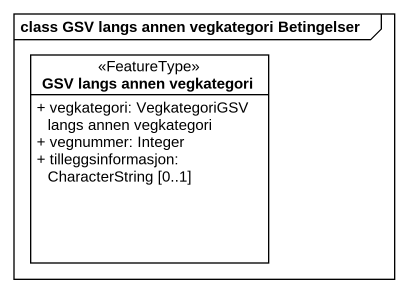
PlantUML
@startuml
mainframe class GSV langs annen vegkategori Betingelser
hide circle
hide empty members
skinparam classAttributeIconSize 0
class "GSV langs annen vegkategori" as GSV_langs_annen_vegkategori <<FeatureType>> {
  + vegkategori: VegkategoriGSV langs annen vegkategori
  + vegnummer: Integer
  + tilleggsinformasjon: CharacterString [0..1]
}
@enduml
